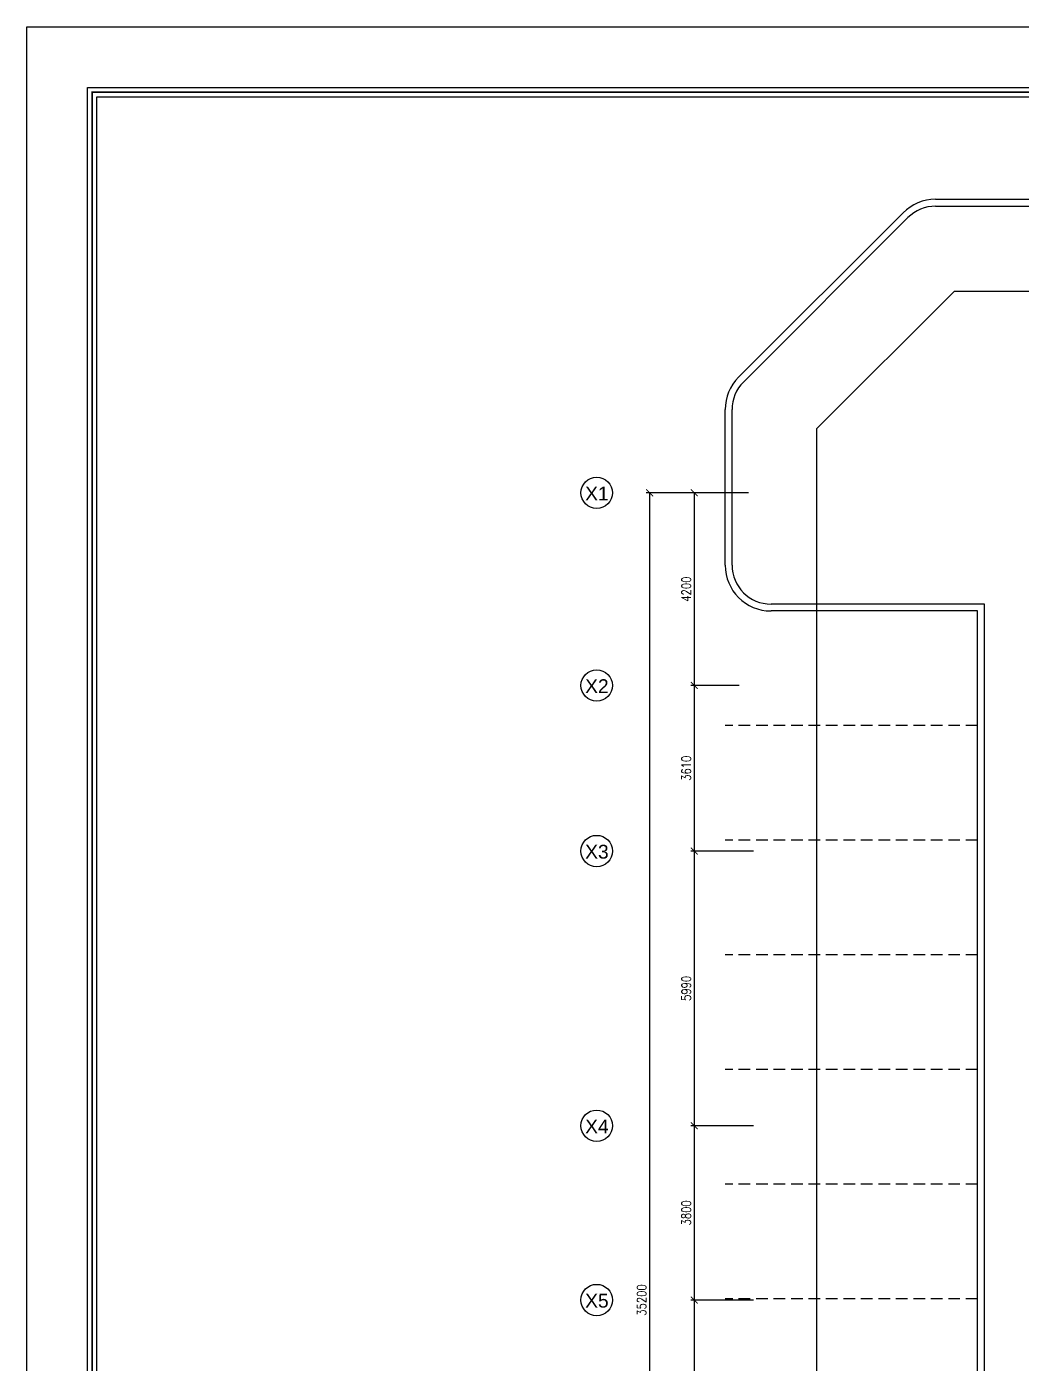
# Model space of a CAD drawing. Header units: millimetres. Extents: x -1288794 to 2153086, y -2701644 to -1428868.
# Drawn here: x 1800363 to 1822061, y -1492380 to -1463218 of the extents above; entities that cross this region are included whole.
import ezdxf
from ezdxf.enums import TextEntityAlignment as Align

# ---------------------------------------------------------------- set-up
doc = ezdxf.new("R2010")
doc.units = ezdxf.units.MM
doc.header["$LTSCALE"] = 100
doc.header["$PDMODE"] = 34
doc.linetypes.add('CENTER', pattern=[50.8, 31.75, -6.35, 6.35, -6.35])
doc.linetypes.add('DASHED', pattern=[19.05, 12.7, -6.35])
for name, color, linetype in [('A-ANNO-DIMS', 1, 'Continuous'), ('A-ANNO-SYMB', 33, 'Continuous'), ('A-ANNO-TEXT', 8, 'Continuous'), ('A-AREA', 8, 'CENTER'), ('L-WALK', 8, 'Continuous'), ('LOGO LINE', 7, 'Continuous'), ('LOGO1LINE', 7, 'Continuous')]:
    doc.layers.add(name, color=color, linetype=linetype)
doc.styles.add('ROMANS', font='romans.shx', dxfattribs={"width": 0.8})
doc.styles.add('SANSSERIF', font='sas_____.pfb')
doc.dimstyles.new('100 of DIM2', dxfattribs={"dimscale": 0, "dimtxt": 200, "dimasz": 150, "dimexe": 75, "dimexo": 200, "dimgap": 75, "dimtad": 1, "dimdec": 0, "dimrnd": 5, "dimzin": 0, "dimdsep": 46, "dimtxsty": 'ROMANS', "dimblk": 'ARCHTICK', "dimcen": 100, "dimclrd": 94, "dimclre": 94, "dimclrt": 2, "dimadec": 0, "dimazin": 0, "dimtfac": 1, "dimtdec": 0, "dimtofl": 0, "dimtmove": 2, "dimatfit": 3, "dimldrblk": 'OPEN90', "dimfxl": 75, "dimtolj": 1, "dimtzin": 0, "dimarcsym": 0})

# ---------------------------------------------------------------- blocks, each defined once
blk = doc.blocks.new('_ArchTick')
at = {"color": 0, "linetype": 'ByBlock', "const_width": 0.15}
blk.add_lwpolyline([(-0.5, -0.5), (0.5, 0.5)], dxfattribs=at)
blk = doc.blocks.new('*D686')
at = {"layer": 'A-ANNO-DIMS', "color": 94, "lineweight": -2, "ltscale": 3, "transparency": 16777216}
for p, q in [((1816095, -1473380), (1813865, -1473380)), ((1813940, -1473380), (1813940, -1508580)), ((1816095, -1508580), (1813865, -1508580))]:
    blk.add_line(p, q, dxfattribs=at)
at = {"layer": 'Defpoints', "color": 0, "ltscale": 3, "transparency": 16777216}
for p in [(1816295, -1473380), (1813940, -1508580), (1816295, -1508580)]:
    blk.add_point(p, dxfattribs=at)
at = {"layer": 'A-ANNO-DIMS', "color": 94, "lineweight": -2, "ltscale": 3, "transparency": 16777216, "xscale": 150, "yscale": 150, "zscale": 150}
for p, rotation in [((1813940, -1473380), 90), ((1813940, -1508580), 270)]:
    blk.add_blockref('_ArchTick', p, dxfattribs=dict(at, rotation=rotation))
at = {"layer": 'A-ANNO-DIMS', "color": 2, "ltscale": 3, "transparency": 16777216, "insert": (1813765, -1490980), "char_height": 200, "attachment_point": 5, "rotation": 90, "style": 'ROMANS'}
blk.add_mtext('\\A1;35200', dxfattribs=at)
blk = doc.blocks.new('_Open90')
at = {"color": 0, "linetype": 'ByBlock', "lineweight": -2}
for p, q in [((0, 0), (-1, 0)), ((-0.5, 0.5), (0, 0)), ((0, 0), (-0.5, -0.5))]:
    blk.add_line(p, q, dxfattribs=at)
blk = doc.blocks.new('*D687')
at = {"layer": 'A-ANNO-DIMS', "color": 94, "lineweight": -2, "ltscale": 3, "transparency": 16777216}
for p, q in [((1815890, -1473380), (1814837, -1473380)), ((1814912, -1473380), (1814912, -1477580)), ((1815890, -1477580), (1814837, -1477580))]:
    blk.add_line(p, q, dxfattribs=at)
at = {"layer": 'Defpoints', "color": 0, "ltscale": 3, "transparency": 16777216}
for p in [(1816090, -1473380), (1814912, -1477580), (1816090, -1477580)]:
    blk.add_point(p, dxfattribs=at)
at = {"layer": 'A-ANNO-DIMS', "color": 94, "lineweight": -2, "ltscale": 3, "transparency": 16777216, "xscale": 150, "yscale": 150, "zscale": 150}
for p, rotation in [((1814912, -1473380), 90), ((1814912, -1477580), 270)]:
    blk.add_blockref('_ArchTick', p, dxfattribs=dict(at, rotation=rotation))
at = {"layer": 'A-ANNO-DIMS', "color": 2, "ltscale": 3, "transparency": 16777216, "insert": (1814737, -1475480), "char_height": 200, "attachment_point": 5, "rotation": 90, "style": 'ROMANS'}
blk.add_mtext('\\A1;4200', dxfattribs=at)
blk = doc.blocks.new('*D688')
at = {"layer": 'A-ANNO-DIMS', "color": 94, "lineweight": -2, "ltscale": 3, "transparency": 16777216}
for p, q in [((1815890, -1477580), (1814837, -1477580)), ((1814912, -1477580), (1814912, -1481190)), ((1816204, -1481190), (1814837, -1481190))]:
    blk.add_line(p, q, dxfattribs=at)
at = {"layer": 'Defpoints', "color": 0, "ltscale": 3, "transparency": 16777216}
for p in [(1816090, -1477580), (1814912, -1481190), (1816404, -1481190)]:
    blk.add_point(p, dxfattribs=at)
at = {"layer": 'A-ANNO-DIMS', "color": 94, "lineweight": -2, "ltscale": 3, "transparency": 16777216, "xscale": 150, "yscale": 150, "zscale": 150}
for p, rotation in [((1814912, -1477580), 90), ((1814912, -1481190), 270)]:
    blk.add_blockref('_ArchTick', p, dxfattribs=dict(at, rotation=rotation))
at = {"layer": 'A-ANNO-DIMS', "color": 2, "ltscale": 3, "transparency": 16777216, "insert": (1814737, -1479385), "char_height": 200, "attachment_point": 5, "rotation": 90, "style": 'ROMANS'}
blk.add_mtext('\\A1;3610', dxfattribs=at)
blk = doc.blocks.new('*D689')
at = {"layer": 'A-ANNO-DIMS', "color": 94, "lineweight": -2, "ltscale": 3, "transparency": 16777216}
for p, q in [((1816204, -1481190), (1814837, -1481190)), ((1814912, -1481190), (1814912, -1487180)), ((1816204, -1487180), (1814837, -1487180))]:
    blk.add_line(p, q, dxfattribs=at)
at = {"layer": 'Defpoints', "color": 0, "ltscale": 3, "transparency": 16777216}
for p in [(1816404, -1481190), (1814912, -1487180), (1816404, -1487180)]:
    blk.add_point(p, dxfattribs=at)
at = {"layer": 'A-ANNO-DIMS', "color": 94, "lineweight": -2, "ltscale": 3, "transparency": 16777216, "xscale": 150, "yscale": 150, "zscale": 150}
for p, rotation in [((1814912, -1481190), 90), ((1814912, -1487180), 270)]:
    blk.add_blockref('_ArchTick', p, dxfattribs=dict(at, rotation=rotation))
at = {"layer": 'A-ANNO-DIMS', "color": 2, "ltscale": 3, "transparency": 16777216, "insert": (1814737, -1484185), "char_height": 200, "attachment_point": 5, "rotation": 90, "style": 'ROMANS'}
blk.add_mtext('\\A1;5990', dxfattribs=at)
blk = doc.blocks.new('*D690')
at = {"layer": 'A-ANNO-DIMS', "color": 94, "lineweight": -2, "ltscale": 3, "transparency": 16777216}
for p, q in [((1816204, -1487180), (1814837, -1487180)), ((1814912, -1487180), (1814912, -1490980)), ((1816204, -1490980), (1814837, -1490980))]:
    blk.add_line(p, q, dxfattribs=at)
at = {"layer": 'Defpoints', "color": 0, "ltscale": 3, "transparency": 16777216}
for p in [(1816404, -1487180), (1814912, -1490980), (1816404, -1490980)]:
    blk.add_point(p, dxfattribs=at)
at = {"layer": 'A-ANNO-DIMS', "color": 94, "lineweight": -2, "ltscale": 3, "transparency": 16777216, "xscale": 150, "yscale": 150, "zscale": 150}
for p, rotation in [((1814912, -1487180), 90), ((1814912, -1490980), 270)]:
    blk.add_blockref('_ArchTick', p, dxfattribs=dict(at, rotation=rotation))
at = {"layer": 'A-ANNO-DIMS', "color": 2, "ltscale": 3, "transparency": 16777216, "insert": (1814737, -1489080), "char_height": 200, "attachment_point": 5, "rotation": 90, "style": 'ROMANS'}
blk.add_mtext('\\A1;3800', dxfattribs=at)
blk = doc.blocks.new('*D691')
at = {"layer": 'A-ANNO-DIMS', "color": 94, "lineweight": -2, "ltscale": 3, "transparency": 16777216}
for p, q in [((1816204, -1490980), (1814837, -1490980)), ((1814912, -1490980), (1814912, -1494780)), ((1816204, -1494780), (1814837, -1494780))]:
    blk.add_line(p, q, dxfattribs=at)
at = {"layer": 'Defpoints', "color": 0, "ltscale": 3, "transparency": 16777216}
for p in [(1816404, -1490980), (1814912, -1494780), (1816404, -1494780)]:
    blk.add_point(p, dxfattribs=at)
at = {"layer": 'A-ANNO-DIMS', "color": 94, "lineweight": -2, "ltscale": 3, "transparency": 16777216, "xscale": 150, "yscale": 150, "zscale": 150}
for p, rotation in [((1814912, -1490980), 90), ((1814912, -1494780), 270)]:
    blk.add_blockref('_ArchTick', p, dxfattribs=dict(at, rotation=rotation))
at = {"layer": 'A-ANNO-DIMS', "color": 2, "ltscale": 3, "transparency": 16777216, "insert": (1814737, -1492880), "char_height": 200, "attachment_point": 5, "rotation": 90, "style": 'ROMANS'}
blk.add_mtext('\\A1;3800', dxfattribs=at)

msp = doc.modelspace()

# ---------------------------------------------------------------- linework, layer by layer
at = {"layer": 'A-ANNO-SYMB', "ltscale": 3}
for centre in [(1812785.9, -1473379.9), (1812785.9, -1477579.9), (1812785.9, -1481189.9), (1812785.9, -1487179.9), (1812785.9, -1490979.9)]:
    msp.add_circle(centre, 342.2, dxfattribs=at)
at = {"layer": 'A-AREA', "ltscale": 15}
for p, q in [((1817585.3, -1471979.9), (1820585.3, -1468979.9)), ((1820585.3, -1468979.9), (1852685.3, -1468979.9)), ((1817585.3, -1511979.9), (1817585.3, -1471979.9))]:
    msp.add_line(p, q, dxfattribs=at)
at = {"layer": 'L-WALK', "ltscale": 15}
for p, q in [((1820171, -1466979.9), (1822585.3, -1466979.9)), ((1820171, -1467129.9), (1822585.3, -1467129.9)), ((1815878.2, -1470858.6), (1819463.9, -1467272.8)), ((1815984.2, -1470964.6), (1819570, -1467378.8)), ((1815585.3, -1474955.9), (1815585.3, -1471565.7)), ((1815735.3, -1474955.9), (1815735.3, -1471565.7)), ((1821235.3, -1503304.9), (1821235.3, -1475805.9)), ((1821085.3, -1503154.9), (1821085.3, -1475955.9))]:
    msp.add_line(p, q, dxfattribs=at)
at = {"layer": 'L-WALK', "ltscale": 3}
for p, q in [((1821235.3, -1475805.9), (1816585.3, -1475805.9)), ((1821085.3, -1475955.9), (1816585.3, -1475955.9))]:
    msp.add_line(p, q, dxfattribs=at)
at = {"layer": 'L-WALK', "linetype": 'DASHED', "ltscale": 0.2}
for p, q in [((1821085.3, -1478455.9), (1815585.3, -1478455.9)), ((1821085.3, -1480955.9), (1815585.3, -1480955.9)), ((1821085.3, -1483455.9), (1815585.3, -1483455.9)), ((1821085.3, -1485955.9), (1815585.3, -1485955.9)), ((1821085.3, -1488455.9), (1815585.3, -1488455.9)), ((1821085.3, -1490955.9), (1815585.3, -1490955.9))]:
    msp.add_line(p, q, dxfattribs=at)
at = {"layer": 'L-WALK', "ltscale": 15}
for centre, radius, start, end in [((1820171, -1467979.9), 1000, 90, 135), ((1820171, -1467979.9), 850, 90, 135), ((1816585.3, -1471565.7), 1000, 135, 180), ((1816585.3, -1471565.7), 850, 135, 180)]:
    msp.add_arc(centre, radius, start, end, dxfattribs=at)
at = {"layer": 'L-WALK', "ltscale": 3}
for radius in [1000, 850]:
    msp.add_arc((1816585.3, -1474955.9), radius, 180, 270, dxfattribs=at)
at = {"layer": 'LOGO LINE'}
msp.add_lwpolyline([(1879121.4, -1518905.1), (1800363.4, -1518905.1), (1800363.4, -1463217.6), (1879121.4, -1463217.6)], close=True, dxfattribs=at)
at = {"layer": 'LOGO1LINE'}
for points in [[(1877795.5, -1517579.2), (1801689.3, -1517579.2), (1801689.3, -1464543.5), (1877795.5, -1464543.5)], [(1867486.8, -1517380.3), (1801888.2, -1517380.3), (1801888.2, -1464742.4), (1867486.8, -1464742.4)]]:
    msp.add_lwpolyline(points, close=True, dxfattribs=at)
at = {"layer": 'LOGO1LINE', "const_width": 39.8}
msp.add_lwpolyline([(1877696.1, -1517479.8), (1801788.7, -1517479.8), (1801788.7, -1464642.9), (1877696.1, -1464642.9)], close=True, dxfattribs=at)

# ---------------------------------------------------------------- texts
at = {"layer": 'A-ANNO-TEXT', "style": 'SANSSERIF'}
for s, p in [('X1', (1812790.5, -1473544.5)), ('X2', (1812790.5, -1477744.5)), ('X3', (1812790.5, -1481354.5)), ('X4', (1812790.5, -1487344.5)), ('X5', (1812790.5, -1491144.5))]:
    msp.add_text(s, height=300, dxfattribs=at).set_placement(p, align=Align.CENTER)

# ---------------------------------------------------------------- dimensions: what is measured, and where the dimension line sits
at = {"layer": 'A-ANNO-DIMS', "ltscale": 3}
for base, p1, p2, picture, middle in [((1813940, -1508579.9), (1816295.2, -1473379.9), (1816295.2, -1508579.9), '*D686', (1813765, -1490979.9)), ((1814912.5, -1477579.9), (1816090.1, -1473379.9), (1816090.1, -1477579.9), '*D687', (1814737.5, -1475479.9)), ((1814912.5, -1481189.9), (1816090.1, -1477579.9), (1816404.1, -1481189.9), '*D688', (1814737.5, -1479384.9)), ((1814912.5, -1487179.9), (1816404.1, -1481189.9), (1816404.1, -1487179.9), '*D689', (1814737.5, -1484184.9)), ((1814912.5, -1490979.9), (1816404.1, -1487179.9), (1816404.1, -1490979.9), '*D690', (1814737.5, -1489079.9)), ((1814912.5, -1494779.9), (1816404.1, -1490979.9), (1816404.1, -1494779.9), '*D691', (1814737.5, -1492879.9))]:
    dim = msp.add_linear_dim(base=base, p1=p1, p2=p2, angle=90, dimstyle='100 of DIM2', override={"dimscale": 1}, dxfattribs=at)
    dim.commit()
    dim.dimension.update_dxf_attribs({"geometry": picture, "text_midpoint": middle})

doc.saveas('drawing.dxf')
